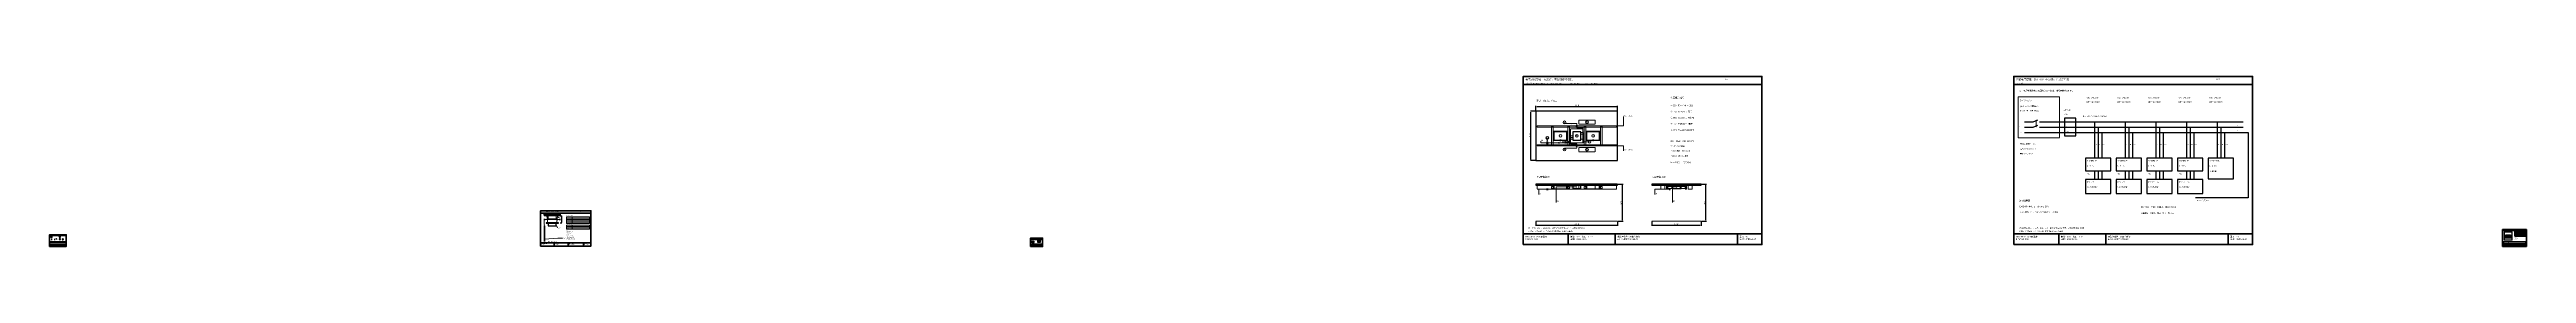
# Model space of a CAD drawing. Header units: millimetres. Extents: x 50 to 612415, y 2 to 4150.
# Drawn here: x 312005 to 372589, y 2 to 4150 of the extents above; entities that cross this region are included whole.
import ezdxf

# ---------------------------------------------------------------- set-up
doc = ezdxf.new("R2010")
doc.units = ezdxf.units.MM
doc.linetypes.add('CENTER', pattern=[5.08, 3.175, -0.635, 0.635, -0.635])
doc.linetypes.add('DASHED', pattern=[1.524, 1.27, -0.254])
for name, color, linetype, lineweight in [('CENTER', 8, 'CENTER', 13), ('DIM', 7, 'Continuous', 13), ('FRAME', 7, 'Continuous', 35), ('HATCH', 8, 'Continuous', 9), ('HIDDEN', 8, 'DASHED', 13), ('NOTE', 7, 'Continuous', 18), ('OUTLINE', 7, 'Continuous', 25)]:
    doc.layers.add(name, color=color, linetype=linetype, lineweight=lineweight)
doc.styles.add('CN', font='Arial Unicode.ttf')
doc.dimstyles.new('D0_5_A2', dxfattribs={"dimtxt": 1.8, "dimasz": 1.1, "dimexe": 0.6, "dimexo": 0.5, "dimgap": 0.4, "dimtad": 1, "dimdsep": 46, "dimtxsty": 'CN', "dimcen": 2.5, "dimclrd": 7, "dimclre": 7, "dimclrt": 7, "dimazin": 3, "dimtfac": 1, "dimtmove": 0, "dimatfit": 3})
doc.dimstyles.new('D10_A2', dxfattribs={"dimtxt": 36, "dimasz": 22, "dimexe": 12, "dimexo": 10, "dimgap": 8, "dimtad": 1, "dimdsep": 46, "dimtxsty": 'CN', "dimcen": 2.5, "dimclrd": 7, "dimclre": 7, "dimclrt": 7, "dimazin": 3, "dimtfac": 1, "dimtmove": 0, "dimatfit": 3})
doc.dimstyles.new('D1_A2', dxfattribs={"dimtxt": 3.6, "dimasz": 2.2, "dimexe": 1.2, "dimexo": 1, "dimgap": 0.8, "dimtad": 1, "dimdsep": 46, "dimtxsty": 'CN', "dimcen": 2.5, "dimclrd": 7, "dimclre": 7, "dimclrt": 7, "dimazin": 3, "dimtfac": 1, "dimtmove": 0, "dimatfit": 3})
doc.dimstyles.new('D1_A3', dxfattribs={"dimtxt": 3.2, "dimasz": 2.2, "dimexe": 1.2, "dimexo": 1, "dimgap": 0.8, "dimtad": 1, "dimdsep": 46, "dimtxsty": 'CN', "dimcen": 2.5, "dimclrd": 7, "dimclre": 7, "dimclrt": 7, "dimazin": 3, "dimtfac": 1, "dimtmove": 0, "dimatfit": 3})
doc.dimstyles.new('D3_A3', dxfattribs={"dimtxt": 9.6, "dimasz": 6.6, "dimexe": 3.6, "dimexo": 3, "dimgap": 2.4, "dimtad": 1, "dimdsep": 46, "dimtxsty": 'CN', "dimcen": 2.5, "dimclrd": 7, "dimclre": 7, "dimclrt": 7, "dimazin": 3, "dimtfac": 1, "dimtmove": 0, "dimatfit": 3})

msp = doc.modelspace()

# ---------------------------------------------------------------- hatches: boundary and pattern name
at = {"layer": 'HATCH'}
h = msp.add_hatch(dxfattribs=at)
h.set_pattern_fill('ANSI31', scale=0.7, angle=45)
h.paths.add_polyline_path([(312322, 174), (312323.5, 174), (312323.5, 190.8), (312332.5, 190.8), (312332.5, 174), (312334, 174), (312334, 192.3), (312322, 192.3)])
h = msp.add_hatch(dxfattribs=at)
h.set_pattern_fill('ANSI31', scale=0.35, angle=45)
h.paths.add_polyline_path([(336024, 108), (336051, 108), (336051, 126), (336024, 126)])
h = msp.add_hatch(dxfattribs=at)
h.set_pattern_fill('ANSI31', scale=0.35, angle=45)
h.paths.add_polyline_path([(336051, 120), (336052, 120), (336052, 122), (336062, 122), (336062, 120), (336063, 120), (336063, 126), (336051, 126)])
h = msp.add_hatch(dxfattribs=at)
h.set_pattern_fill('ANSI31', scale=0.35, angle=45)
h.paths.add_polyline_path([(336063, 108), (336082, 108), (336082, 126), (336063, 126)])

# ---------------------------------------------------------------- linework, layer by layer
at = {"layer": 'CENTER'}
for p, q in [((348640, 2590), (348632.8, 2572)), ((348640, 2530), (348640, 2590)), ((348640, 2590), (348647.2, 2572)), ((348670, 2530), (348940, 2530)), ((348940, 2530), (348915, 2540)), ((348940, 2530), (348915, 2520)), ((349080, 2530), (349105, 2540)), ((349520, 2530), (349080, 2530)), ((349080, 2530), (349105, 2520)), ((349145, 2555), (349164.5, 2562.8)), ((349210, 2555), (349145, 2555)), ((349145, 2555), (349164.5, 2547.2)), ((349210, 2602.5), (349200, 2627.5)), ((349210, 2607.5), (349203.7, 2623.25)), ((349210, 3000), (349235, 3010)), ((349360, 3000), (349210, 3000)), ((349210, 3000), (349235, 2990)), ((349210, 2700), (349210, 2602.5)), ((349210, 2660), (349210, 2607.5)), ((349210, 2602.5), (349220, 2627.5)), ((349210, 2607.5), (349216.3, 2623.25)), ((349210, 2505), (349285, 2505)), ((349285, 2505), (349262.5, 2514)), ((349285, 2505), (349262.5, 2496)), ((349435, 2895), (349457.5, 2904)), ((349510, 2895), (349435, 2895)), ((349435, 2895), (349457.5, 2886)), ((349510, 2817.5), (349500.7, 2794.25)), ((349510, 2740), (349510, 2817.5)), ((349510, 2817.5), (349519.3, 2794.25)), ((349520, 2655), (349510, 2680)), ((349510, 2555), (349575, 2555)), ((349520, 2780), (349520, 2655)), ((349520, 2655), (349530, 2680)), ((349575, 2555), (349555.5, 2562.8)), ((349575, 2555), (349555.5, 2547.2)), ((349210, 2400), (349235, 2410)), ((349360, 2400), (349210, 2400)), ((349210, 2400), (349235, 2390)), ((324100, 661.25), (324110, 478.523)), ((324170, 753.25), (324190, 575.799)), ((324430, 753.25), (324410, 575.799)), ((348360, 620), (350360, 620)), ((351200, 620), (352400, 620)), ((336057, 88), (336057, 129))]:
    msp.add_line(p, q, dxfattribs=at)
for points in [[(349460, 2740), (349510, 2740), (349510, 2895), (349360, 2895), (349360, 2915), (349360, 2944), (349360, 3000), (349060, 3000), (349060, 3030)], [(349460, 2780), (349520, 2780), (349520, 2530), (348640, 2530), (348640, 2650), (348640, 2650)], [(348640, 2530), (348640, 2530), (348670, 2530), (349210, 2530), (349210, 2620), (349260, 2620)], [(349260, 2660), (349210, 2660), (349210, 2555), (349080, 2555), (349050, 2555)], [(349260, 2700), (349210, 2700), (349210, 2505), (349360, 2505), (349360, 2485), (349360, 2456), (349360, 2400), (349060, 2400), (349060, 2370)], [(349460, 2620), (349510, 2620), (349510, 2555), (349640, 2555), (349670, 2555)]]:
    msp.add_lwpolyline(points, dxfattribs=at)
msp.add_circle((336207, 125), 6, dxfattribs=at)
at = {"layer": 'DIM'}
for p, q in [((372105, 284.25), (372105, 259)), ((372137, 284.25), (372137, 274)), ((372171.6, 284.25), (372171.6, 259))]:
    msp.add_line(p, q, dxfattribs=at)
for points in [[(349360, 2944), (350500, 2944), (350500, 3170)], [(348640, 2530), (348480, 2530), (348480, 2570)], [(349360, 2456), (350500, 2456), (350500, 2340)], [(348640, 1402), (348430, 1402), (348430, 1270)], [(349360, 1455), (348860, 1455), (348860, 1080)], [(351630, 1402), (351270, 1402), (351270, 1270)], [(351800, 1455), (351700, 1455), (351700, 1080)], [(324110, 180), (324440, 210), (324550, 210)], [(324400, 530), (324430, 460), (324430, 460)], [(336057, 92), (336086, 81), (336086, 81)], [(336063, 119), (336075, 137), (336075, 137)], [(336063, 105), (336087, 98), (336087, 98)]]:
    msp.add_lwpolyline(points, dxfattribs=at)
for points in [[(324651, 696), (324792, 696), (324792, 729), (324651, 729)], [(324651, 663), (324792, 663), (324792, 696), (324651, 696)], [(324651, 630), (324792, 630), (324792, 663), (324651, 663)], [(324651, 597), (324792, 597), (324792, 630), (324651, 630)], [(324792, 696), (325215, 696), (325215, 729), (324792, 729)], [(324792, 663), (325215, 663), (325215, 696), (324792, 696)], [(324792, 630), (325215, 630), (325215, 663), (324792, 663)], [(324792, 597), (325215, 597), (325215, 630), (324792, 630)], [(312022, 113), (312128, 113), (312128, 124), (312022, 124)], [(312022, 102), (312128, 102), (312128, 113), (312022, 113)], [(312022, 62), (312084, 62), (312084, 72), (312022, 72)], [(312022, 52), (312084, 52), (312084, 62), (312022, 62)], [(312084, 62), (312176, 62), (312176, 72), (312084, 72)], [(312084, 52), (312176, 52), (312176, 62), (312084, 62)], [(312128, 113), (312234, 113), (312234, 124), (312128, 124)], [(312128, 102), (312234, 102), (312234, 113), (312128, 113)], [(312176, 62), (312311, 62), (312311, 72), (312176, 72)], [(312176, 52), (312311, 52), (312311, 62), (312176, 62)], [(312234, 113), (312404, 113), (312404, 124), (312234, 124)], [(312234, 102), (312404, 102), (312404, 113), (312234, 113)], [(312311, 62), (312404, 62), (312404, 72), (312311, 72)], [(312311, 52), (312404, 52), (312404, 62), (312311, 62)], [(324651, 564), (324792, 564), (324792, 597), (324651, 597)], [(324651, 492), (324792, 492), (324792, 525), (324651, 525)], [(324651, 459), (324792, 459), (324792, 492), (324651, 492)], [(324651, 426), (324792, 426), (324792, 459), (324651, 459)], [(324792, 564), (325215, 564), (325215, 597), (324792, 597)], [(324792, 492), (325215, 492), (325215, 525), (324792, 525)], [(324792, 459), (325215, 459), (325215, 492), (324792, 492)], [(324792, 426), (325215, 426), (325215, 459), (324792, 459)], [(336015.5, 176.5), (336044, 176.5), (336044, 182), (336015.5, 182)], [(336015.5, 171), (336044, 171), (336044, 176.5), (336015.5, 176.5)], [(336015.5, 165.5), (336044, 165.5), (336044, 171), (336015.5, 171)], [(336017, 62), (336066, 62), (336066, 67.5), (336017, 67.5)], [(336017, 56.5), (336066, 56.5), (336066, 62), (336017, 62)], [(336017, 51), (336066, 51), (336066, 56.5), (336017, 56.5)], [(336017, 45.5), (336066, 45.5), (336066, 51), (336017, 51)], [(336044, 176.5), (336285.5, 176.5), (336285.5, 182), (336044, 182)], [(336044, 171), (336285.5, 171), (336285.5, 176.5), (336044, 176.5)], [(336044, 165.5), (336285.5, 165.5), (336285.5, 171), (336044, 171)], [(336066, 62), (336150, 62), (336150, 67.5), (336066, 67.5)], [(336066, 56.5), (336150, 56.5), (336150, 62), (336066, 62)], [(336066, 51), (336150, 51), (336150, 56.5), (336066, 56.5)], [(336066, 45.5), (336150, 45.5), (336150, 51), (336066, 51)], [(336150, 62), (336284.5, 62), (336284.5, 67.5), (336150, 67.5)], [(336150, 56.5), (336284.5, 56.5), (336284.5, 62), (336150, 62)], [(336150, 51), (336284.5, 51), (336284.5, 56.5), (336150, 56.5)], [(336150, 45.5), (336284.5, 45.5), (336284.5, 51), (336150, 51)]]:
    msp.add_lwpolyline(points, close=True, dxfattribs=at)
for centre, radius in [((348640, 2530), 5.5), ((348960, 2592.5), 15), ((349360, 2944), 15), ((349360, 2456), 15), ((349360, 2944), 5.5), ((349360, 2456), 5.5), ((349760, 2592.5), 15), ((348640, 1402), 5.5), ((349360, 1455), 5.5), ((351630, 1402), 5.5), ((351800, 1455), 5.5), ((324110, 180), 1.5), ((324400, 530), 1.5), ((336057, 92), 0.25), ((336063, 119), 0.25), ((336063, 105), 0.25)]:
    msp.add_circle(centre, radius, dxfattribs=at)
at = {"layer": 'FRAME'}
for p, q in [((348050, 3950), (353890, 3950)), ((360050, 3950), (365890, 3950)), ((324015, 816), (325245, 816)), ((312005, 272), (312415, 272)), ((312005, 31), (312415, 31)), ((312115, 5), (312115, 31)), ((312230, 5), (312230, 31)), ((312355, 5), (312355, 31)), ((324015, 93), (325245, 93)), ((324345, 15), (324345, 93)), ((324690, 15), (324690, 93)), ((325065, 15), (325065, 93)), ((336002.5, 197.5), (336294.5, 197.5)), ((336002.5, 15.5), (336294.5, 15.5)), ((336057.5, 2.5), (336057.5, 15.5)), ((336115, 2.5), (336115, 15.5)), ((336264.5, 2.5), (336264.5, 15.5)), ((348050, 310), (353890, 310)), ((349150, 50), (349150, 310)), ((350300, 50), (350300, 310)), ((353290, 50), (353290, 310)), ((360050, 310), (365890, 310)), ((361150, 50), (361150, 310)), ((362300, 50), (362300, 310)), ((365290, 50), (365290, 310)), ((372005, 395), (372589, 395)), ((372005, 31), (372589, 31)), ((372115, 5), (372115, 31)), ((372230, 5), (372230, 31)), ((372304, 364), (372577, 364)), ((372304, 348), (372577, 348)), ((372304, 332), (372577, 332)), ((372304, 316), (372577, 316)), ((372304, 300), (372577, 300)), ((372304, 284), (372577, 284)), ((372304, 268), (372577, 268)), ((372408, 252), (372408, 380)), ((372520, 252), (372520, 380)), ((372529, 5), (372529, 31))]:
    msp.add_line(p, q, dxfattribs=at)
for points in [[(348050, 50), (353890, 50), (353890, 4150), (348050, 4150)], [(360050, 50), (365890, 50), (365890, 4150), (360050, 4150)], [(324015, 15), (325245, 15), (325245, 876), (324015, 876)], [(312005, 5), (312415, 5), (312415, 292), (312005, 292)], [(336002.5, 2.5), (336294.5, 2.5), (336294.5, 207.5), (336002.5, 207.5)], [(372005, 5), (372589, 5), (372589, 415), (372005, 415)], [(372028, 67), (372577, 67), (372577, 116), (372028, 116)], [(372304, 252), (372577, 252), (372577, 380), (372304, 380)]]:
    msp.add_lwpolyline(points, close=True, dxfattribs=at)
at = {"layer": 'HIDDEN'}
for p, q in [((360600, 2910), (360600, 3090)), ((312179, 174), (312179, 198)), ((312243, 244.5), (312273, 244.5)), ((312243, 235.5), (312273, 235.5)), ((312243, 190.8), (312273, 190.8)), ((336051, 122), (336063, 122)), ((336054, 108), (336054, 120)), ((336060, 108), (336060, 120)), ((336172, 137), (336247, 137))]:
    msp.add_line(p, q, dxfattribs=at)
for points in [[(360160, 2650), (361170, 2650), (361170, 3650), (360160, 3650)], [(349410, 2985), (349810, 2985), (349810, 3085), (349410, 3085)], [(348388.5, 2915), (350331.5, 2915), (350331.5, 2945), (348388.5, 2945)], [(348388.5, 2455), (350331.5, 2455), (350331.5, 2485), (348388.5, 2485)], [(348740, 2464), (348780, 2464), (348780, 2936), (348740, 2936)], [(348795, 2585), (349125, 2585), (349125, 2815), (348795, 2815)], [(348810, 2600), (349110, 2600), (349110, 2800), (348810, 2800)], [(349140, 2464), (349180, 2464), (349180, 2936), (349140, 2936)], [(349210, 2530), (349510, 2530), (349510, 2870), (349210, 2870)], [(349540, 2464), (349580, 2464), (349580, 2936), (349540, 2936)], [(349595, 2585), (349925, 2585), (349925, 2815), (349595, 2815)], [(349610, 2600), (349910, 2600), (349910, 2800), (349610, 2800)], [(349940, 2464), (349980, 2464), (349980, 2936), (349940, 2936)], [(349410, 2315), (349810, 2315), (349810, 2415), (349410, 2415)], [(348388.5, 1403), (350331.5, 1403), (350331.5, 1500), (348388.5, 1500)], [(348388.5, 1403), (350331.5, 1403), (350331.5, 1500), (348388.5, 1500)], [(348740, 1418), (348780, 1418), (348780, 1468), (348740, 1468)], [(348795, 1406), (349125, 1406), (349125, 1502), (348795, 1502)], [(348810, 1411), (349110, 1411), (349110, 1502), (348810, 1502)], [(349140, 1418), (349180, 1418), (349180, 1468), (349140, 1468)], [(349410, 1403.5), (349810, 1403.5), (349810, 1490), (349410, 1490)], [(349410, 1403.5), (349810, 1403.5), (349810, 1490), (349410, 1490)], [(349540, 1418), (349580, 1418), (349580, 1468), (349540, 1468)], [(349595, 1406), (349925, 1406), (349925, 1502), (349595, 1502)], [(349610, 1411), (349910, 1411), (349910, 1502), (349610, 1502)], [(349940, 1418), (349980, 1418), (349980, 1468), (349940, 1468)], [(351415, 1403.5), (351515, 1403.5), (351515, 1490), (351415, 1490)], [(351555, 1403), (351585, 1403), (351585, 1500), (351555, 1500)], [(351564, 1418), (352036, 1418), (352036, 1468), (351564, 1468)], [(351564, 1418), (352036, 1418), (352036, 1468), (351564, 1468)], [(351564, 1418), (352036, 1418), (352036, 1468), (351564, 1468)], [(351564, 1418), (352036, 1418), (352036, 1468), (351564, 1468)], [(351685, 1406), (351915, 1406), (351915, 1502), (351685, 1502)], [(351685, 1406), (351915, 1406), (351915, 1502), (351685, 1502)], [(351700, 1411), (351900, 1411), (351900, 1502), (351700, 1502)], [(351700, 1411), (351900, 1411), (351900, 1502), (351700, 1502)], [(352015, 1403), (352045, 1403), (352045, 1500), (352015, 1500)], [(352085, 1403.5), (352185, 1403.5), (352185, 1490), (352085, 1490)], [(324110, 660.5), (324490, 660.5), (324490, 662), (324110, 662)], [(324150, 752), (324450, 752), (324450, 754), (324150, 754)], [(324200, 680), (324400, 680), (324400, 750), (324200, 750)], [(312153, 192.5), (312176.4, 192.5), (312176.4, 194), (312153, 194)], [(336054.5, 97.4), (336059.5, 97.4), (336059.5, 100.4), (336054.5, 100.4)], [(336187, 112), (336227, 112), (336227, 152), (336187, 152)], [(372040, 160), (372240, 160), (372240, 360), (372040, 360)], [(372049, 169), (372231, 169), (372231, 351), (372049, 351)], [(372065, 242.5), (372215, 242.5), (372215, 277.5), (372065, 277.5)], [(372083.4, 235.75), (372089.4, 235.75), (372089.4, 284.25), (372083.4, 284.25)], [(372120.6, 235.75), (372121.4, 235.75), (372121.4, 284.25), (372120.6, 284.25)], [(372152.6, 235.75), (372153.4, 235.75), (372153.4, 284.25), (372152.6, 284.25)], [(372189.8, 235.75), (372190.6, 235.75), (372190.6, 284.25), (372189.8, 284.25)], [(372190.6, 235.75), (372196.6, 235.75), (372196.6, 284.25), (372190.6, 284.25)]]:
    msp.add_lwpolyline(points, close=True, dxfattribs=at)
at = {"layer": 'NOTE'}
for centre in [(349060, 3030), (349610, 3035), (348640, 2650), (348960, 2700), (349050, 2555), (349360, 2700), (349670, 2555), (349760, 2700), (349060, 2370), (349610, 2365)]:
    msp.add_circle(centre, 34, dxfattribs=at)
at = {"layer": 'OUTLINE'}
for p, q in [((360310, 3040), (360520, 3040)), ((360520, 3040), (360640, 3090)), ((360680, 3040), (361170, 3040)), ((361170, 3040), (365660, 3040)), ((362020, 3040), (362020, 2160)), ((362770, 3040), (362770, 2160)), ((363520, 3040), (363520, 2160)), ((364270, 3040), (364270, 2160)), ((365020, 3040), (365020, 2160)), ((360310, 2910), (360520, 2910)), ((360310, 2780), (360520, 2780)), ((360520, 2910), (360640, 2960)), ((360520, 2780), (361170, 2780)), ((360680, 2910), (361170, 2910)), ((361170, 2910), (365660, 2910)), ((361170, 2780), (365660, 2780)), ((362110, 2910), (362110, 2160)), ((362200, 2780), (362200, 2160)), ((362860, 2910), (362860, 2160)), ((362950, 2780), (362950, 2160)), ((363610, 2910), (363610, 2160)), ((363700, 2780), (363700, 2160)), ((364360, 2910), (364360, 2160)), ((364450, 2780), (364450, 2160)), ((365110, 2910), (365110, 2160)), ((365200, 2780), (365200, 2160)), ((365630, 2780), (365780, 2780)), ((365780, 2780), (365780, 1190)), ((362020, 1850), (362020, 1640)), ((362110, 1850), (362110, 1640)), ((362200, 1850), (362200, 1640)), ((362770, 1850), (362770, 1640)), ((362860, 1850), (362860, 1640)), ((362950, 1850), (362950, 1640)), ((363520, 1850), (363520, 1640)), ((363610, 1850), (363610, 1640)), ((363700, 1850), (363700, 1640)), ((364270, 1850), (364270, 1640)), ((364360, 1850), (364360, 1640)), ((364450, 1850), (364450, 1640)), ((365780, 1190), (364490, 1190)), ((336172, 152), (336247, 152))]:
    msp.add_line(p, q, dxfattribs=at)
for points in [[(348360, 2100), (350360, 2100), (350360, 3300), (348360, 3300)], [(361290, 2700), (361570, 2700), (361570, 3130), (361290, 3130)], [(348616, 2518.5), (348664, 2518.5), (348664, 2541.5), (348616, 2541.5)], [(349260, 2600), (349460, 2600), (349460, 2800), (349260, 2800)], [(361800, 1850), (362420, 1850), (362420, 2160), (361800, 2160)], [(362550, 1850), (363170, 1850), (363170, 2160), (362550, 2160)], [(363300, 1850), (363920, 1850), (363920, 2160), (363300, 2160)], [(364050, 1850), (364670, 1850), (364670, 2160), (364050, 2160)], [(364800, 1650), (365420, 1650), (365420, 2160), (364800, 2160)], [(348360, 1502), (350360, 1502), (350360, 1520), (348360, 1520)], [(348616, 1397), (348664, 1397), (348664, 1402), (348616, 1402)], [(349260, 1420), (349460, 1420), (349460, 1490), (349260, 1490)], [(351200, 1502), (352400, 1502), (352400, 1520), (351200, 1520)], [(351618.5, 1397), (351641.5, 1397), (351641.5, 1402), (351618.5, 1402)], [(351700, 1420), (351900, 1420), (351900, 1490), (351700, 1490)], [(361800, 1300), (362420, 1300), (362420, 1640), (361800, 1640)], [(362550, 1300), (363170, 1300), (363170, 1640), (362550, 1640)], [(363300, 1300), (363920, 1300), (363920, 1640), (363300, 1640)], [(364050, 1300), (364670, 1300), (364670, 1640), (364050, 1640)], [(324100, 762), (324500, 762), (324500, 780), (324100, 780)], [(324100, 662), (324130, 662), (324130, 663), (324100, 663)], [(324470, 662), (324500, 662), (324500, 663), (324470, 663)], [(312048, 220), (312068, 220), (312068, 240), (312048, 240)], [(312048, 174), (312068, 174), (312068, 176), (312048, 176)], [(312115, 174), (312135, 174), (312135, 176), (312115, 176)], [(312166, 174), (312167.5, 174), (312167.5, 190.8), (312176.5, 190.8), (312176.5, 174), (312178, 174), (312178, 192.3), (312166, 192.3)], [(312243, 234), (312273, 234), (312273, 246), (312243, 246)], [(312243, 174), (312273, 174), (312273, 192.3), (312243, 192.3)], [(312322, 174), (312323.5, 174), (312323.5, 190.8), (312332.5, 190.8), (312332.5, 174), (312334, 174), (312334, 192.3), (312322, 192.3)], [(324109.25, 128.523), (324110.75, 128.523), (324110.75, 508.523), (324109.25, 508.523)], [(324150, 576.549), (324450, 576.549), (324450, 578.549), (324150, 578.549)], [(324200, 504.549), (324400, 504.549), (324400, 574.549), (324200, 574.549)], [(336024, 108), (336082, 108), (336082, 126), (336024, 126)], [(336036, 105), (336076, 105), (336076, 108), (336036, 108)], [(336051, 108), (336063, 108), (336063, 120), (336051, 120)], [(336051, 103.4), (336063, 103.4), (336063, 105), (336051, 105)], [(336052, 97.4), (336062, 97.4), (336062, 103.4), (336052, 103.4)], [(336054, 103.4), (336060, 103.4), (336060, 115.4), (336054, 115.4)], [(336172, 112), (336247, 112), (336247, 152), (336172, 152)], [(372089.4, 231.4), (372094.6, 231.4), (372094.6, 279.9), (372089.4, 279.9)], [(372094.6, 231.4), (372099.8, 231.4), (372099.8, 279.9), (372094.6, 279.9)], [(372099.8, 231.4), (372105, 231.4), (372105, 279.9), (372099.8, 279.9)], [(372105, 231.4), (372110.2, 231.4), (372110.2, 279.9), (372105, 279.9)], [(372110.2, 231.4), (372115.4, 231.4), (372115.4, 279.9), (372110.2, 279.9)], [(372115.4, 231.4), (372120.6, 231.4), (372120.6, 279.9), (372115.4, 279.9)], [(372121.4, 231.4), (372126.6, 231.4), (372126.6, 279.9), (372121.4, 279.9)], [(372126.6, 231.4), (372131.8, 231.4), (372131.8, 279.9), (372126.6, 279.9)], [(372131.8, 231.4), (372137, 231.4), (372137, 279.9), (372131.8, 279.9)], [(372137, 231.4), (372142.2, 231.4), (372142.2, 279.9), (372137, 279.9)], [(372142.2, 231.4), (372147.4, 231.4), (372147.4, 279.9), (372142.2, 279.9)], [(372147.4, 231.4), (372152.6, 231.4), (372152.6, 279.9), (372147.4, 279.9)], [(372153.4, 231.4), (372158.6, 231.4), (372158.6, 282.2), (372153.4, 282.2)], [(372158.6, 231.4), (372163.8, 231.4), (372163.8, 282.2), (372158.6, 282.2)], [(372163.8, 231.4), (372169, 231.4), (372169, 282.2), (372163.8, 282.2)], [(372169, 231.4), (372174.2, 231.4), (372174.2, 282.2), (372169, 282.2)], [(372174.2, 231.4), (372179.4, 231.4), (372179.4, 282.2), (372174.2, 282.2)], [(372179.4, 231.4), (372184.6, 231.4), (372184.6, 282.2), (372179.4, 282.2)], [(372184.6, 231.4), (372189.8, 231.4), (372189.8, 282.2), (372184.6, 282.2)]]:
    msp.add_lwpolyline(points, close=True, dxfattribs=at)
for centre, radius in [((362020, 3040), 7), ((362770, 3040), 7), ((363520, 3040), 7), ((364270, 3040), 7), ((365020, 3040), 7), ((362110, 2910), 7), ((362200, 2780), 7), ((362860, 2910), 7), ((362950, 2780), 7), ((363610, 2910), 7), ((363700, 2780), 7), ((364360, 2910), 7), ((364450, 2780), 7), ((365110, 2910), 7), ((365200, 2780), 7), ((324100, 661.25), 2.65), ((324170, 753.25), 2.65), ((324430, 753.25), 2.65), ((324460, 715), 3.25), ((312058, 230), 3.5), ((324110, 478.523), 2.65), ((324190, 575.799), 2.65), ((324410, 575.799), 2.65), ((336207, 125), 3.3), ((372055, 345), 2), ((372055, 175), 2), ((372225, 345), 2), ((372225, 175), 2)]:
    msp.add_circle(centre, radius, dxfattribs=at)

# ---------------------------------------------------------------- texts
at = {"layer": 'NOTE', "style": 'CN'}
for s, insert, char_height, width, attachment_point in [('电气装配导航｜先定位，再按线路号穿孔', (348100, 4100), 46, 4840, 1), ('本页件 E03/E04/E08    |    装配 A01·P04    |    三维 V06·P11    |    索引 I03·P03', (348120, 3990), 36, 5700, 1), ('装配顺序索引', (351650, 3650), 42, 1950, 1), ('E01', (352990, 4100), 40, 900, 1), ('五路电气原理｜按L / N / PE分线，圆点才相连', (360100, 4100), 46, 4840, 1), ('本页件 ', (360120, 3990), 36, 5700, 1), ('同一电源并联供电；无圆点交叉不相连。接线夹持点见E03。', (360180, 3820), 36, 5520, 1), ('W1：3×1.5mm²', (361830, 3650), 32, 670, 1), ('W2：3×1.5mm²', (362580, 3650), 32, 670, 1), ('W3：3×1.5mm²', (363330, 3650), 32, 670, 1), ('W4：3×1.5mm²', (364080, 3650), 32, 670, 1), ('W5：3×1.5mm²', (364830, 3650), 32, 670, 1), ('E02', (364990, 4100), 40, 900, 1), ('俯视｜X向右，Y向上', (348360, 3580), 40, 2220, 1), ('X4', (349060, 3030), 22, 150, 5), ('PS4', (349610, 3035), 22, 150, 5), ('K03 → E05', (350500, 3210), 31, 1050, 1), ('① E04  P0 → X0 → JB1', (351650, 3460), 36, 2020, 1), ('② E05  W3/W4 → 两门', (351650, 3310), 36, 2020, 1), ('③ E06  W1/W2 → 两木盒', (351650, 3160), 36, 2020, 1), ('L', (360190, 3055), 26, 100, 1), ('未表示已装，核定见NE01', (360200, 3330), 29, 940, 1), ('QF0：≤10A / A型30mA', (360200, 3440), 31, 940, 1), ('现场供电边界', (360200, 3580), 35, 940, 1), ('X0 / C14', (361270, 3350), 33, 460, 1), ('≤10A', (361270, 3240), 29, 430, 1), ('L', (361340, 3070), 24, 140, 1), ('JB1：XL0~5 / XN0~5 / XPE0~6', (361730, 3190), 30, 4000, 1), ('L棕 / N蓝 / PE黄绿', (361830, 3540), 28, 670, 1), ('L棕 / N蓝 / PE黄绿', (362580, 3540), 28, 670, 1), ('L棕 / N蓝 / PE黄绿', (363330, 3540), 28, 670, 1), ('L棕 / N蓝 / PE黄绿', (364080, 3540), 28, 670, 1), ('L棕 / N蓝 / PE黄绿', (364830, 3540), 28, 670, 1), ('L', (365510, 3100), 28, 190, 1), ('X0', (348480, 2610), 31, 1050, 1), ('X5', (348640, 2650), 22, 150, 5), ('PS1', (348960, 2700), 22, 150, 5), ('X1', (349050, 2555), 22, 150, 5), ('JB1', (349360, 2700), 22, 150, 5), ('X2', (349670, 2555), 22, 150, 5), ('PS2', (349760, 2700), 22, 150, 5), ('JB1 中央盒：200×200×70', (351650, 2590), 35, 1980, 1), ('X1~X5 仅安装区', (351650, 2470), 34, 1950, 1), ('④ E02  五路L/N/PE原理', (351650, 3010), 36, 2020, 1), ('⑤ E03  端子/验电/PE检修', (351650, 2860), 36, 2020, 1), ('N', (360190, 2925), 26, 100, 1), ('PE', (360190, 2795), 26, 100, 1), ('现场接地插座 → P0', (360200, 2520), 31, 1030, 1), ('N', (361340, 2940), 24, 140, 1), ('PE', (361340, 2810), 24, 140, 1), ('L1', (362035, 2500), 24, 180, 1), ('N1', (362125, 2500), 24, 180, 1), ('PE1', (362215, 2500), 24, 180, 1), ('L2', (362785, 2500), 24, 180, 1), ('N2', (362875, 2500), 24, 180, 1), ('PE2', (362965, 2500), 24, 180, 1), ('L3', (363535, 2500), 24, 180, 1), ('N3', (363625, 2500), 24, 180, 1), ('PE3', (363715, 2500), 24, 180, 1), ('L4', (364285, 2500), 24, 180, 1), ('N4', (364375, 2500), 24, 180, 1), ('PE4', (364465, 2500), 24, 180, 1), ('L5', (365035, 2500), 24, 180, 1), ('N5', (365125, 2500), 24, 180, 1), ('PE5', (365215, 2500), 24, 180, 1), ('N', (365510, 2970), 28, 190, 1), ('PE', (365510, 2840), 28, 190, 1), ('X3', (349060, 2370), 22, 150, 5), ('PS3', (349610, 2365), 22, 150, 5), ('K02 → E05', (350500, 2380), 31, 1050, 1), ('短注NE编号 → 电气说明', (351650, 2070), 32, 1950, 1), ('PS1/2 桌面三位+3USB', (351650, 2350), 34, 1950, 1), ('PS3/4 门内八位排插', (351650, 2230), 34, 1950, 1), ('成品C13线 3×1.5mm²', (360200, 2400), 30, 1030, 1), ('完整原线，NE02', (360200, 2280), 30, 1030, 1), ('X1 固定插座', (361840, 2110), 31, 570, 1), ('L   N   PE', (361840, 1990), 28, 570, 1), ('X2 固定插座', (362590, 2110), 31, 570, 1), ('L   N   PE', (362590, 1990), 28, 570, 1), ('X3 固定插座', (363340, 2110), 31, 570, 1), ('L   N   PE', (363340, 1990), 28, 570, 1), ('X4 固定插座', (364090, 2110), 31, 570, 1), ('L   N   PE', (364090, 1990), 28, 570, 1), ('X5 安全五孔', (364840, 2110), 31, 570, 1), ('直接端接', (364840, 1850), 30, 570, 1), ('L   N   PE', (364840, 1980), 28, 570, 1), ('正视安装投影', (348360, 1720), 40, 2200, 1), ('X0', (348430, 1310), 31, 1050, 1), ('右视安装投影', (351200, 1720), 40, 2200, 1), ('X0', (351270, 1310), 31, 1050, 1), ('插接', (361840, 1780), 24, 570, 1), ('U1 原装线/插头', (361840, 1470), 28, 570, 1), ('PS1 左桌面', (361840, 1590), 30, 570, 1), ('插接', (362590, 1780), 24, 570, 1), ('U2 原装线/插头', (362590, 1470), 28, 570, 1), ('PS2 右桌面', (362590, 1590), 30, 570, 1), ('插接', (363340, 1780), 24, 570, 1), ('U3 原装线/插头', (363340, 1470), 28, 570, 1), ('PS3 近门八位', (363340, 1590), 30, 570, 1), ('插接', (364090, 1780), 24, 570, 1), ('U4 原装线/插头', (364090, 1470), 28, 570, 1), ('PS4 远门八位', (364090, 1590), 30, 570, 1), ('S10F 中央检修服务位 · 成品索长度、独立锚点及实体行程', (324030, 861), 13.8, 930, 1), ('本页件 S10A/S10B/S10C/H23 等    |    装配 A04·P17    |    三维 A02·P05 / V04·P09    |    索引 I01·P01 / I02·P02', (324036, 828), 8.4, 1188, 1), ('PE0', (324470, 725), 9.6, 120, 1), ('载板吊线锚点｜全局XYZ', (324651, 759), 11.1, 564, 1), ('移动1', (324657, 624), 9.6, 129, 1), ('锚点', (324657, 723), 9.6, 129, 1), ('固定1', (324657, 690), 9.6, 129, 1), ('固定2', (324657, 657), 9.6, 129, 1), ('位置', (324798, 723), 9.6, 411, 1), ('850 / 470 / 873.25', (324798, 690), 9.6, 411, 1), ('890 / 490 / 871.25', (324798, 624), 9.6, 411, 1), ('1150 / 730 / 873.25', (324798, 657), 9.6, 411, 1), ('S10F', (324975, 861), 12, 270, 1), ('JB1', (348860, 1120), 31, 1050, 1), ('JB1', (351700, 1120), 31, 1050, 1), ('总电流预算', (360180, 1140), 38, 2700, 1), ('I_allow取最弱器件；不得相加排插标称功率。NE01', (360180, 860), 30, 2810, 1), ('I1+I2+I3+I4+I5 ≤ I_allow ≤ 10A', (360180, 1000), 38, 2780, 1), ('四排插各用独立固定插座。拔P0、验无电。', (363160, 830), 31, 2630, 1), ('PE不断开；严禁N-PE跨接。NE03 / NE05', (363160, 980), 33, 2630, 1), ('PE6 → 专用PE0', (364510, 1140), 30, 1220, 1), ('HW73005-L2000体验桌\\P制作深化 R03', (312010, 26), 3.2, 100, 1), ('S10D 补强片 / S10E 锁接收座 · 成型三视与接触剖面', (312010, 287), 4.6, 310, 1), ('本页件 S10D/S10E    |    装配 A08·P35    |    三维 V04·P09 / V07·P12    |    索引 I01·P01', (312012, 276), 2.8, 396, 1), ('锁舌搭接10.4；焊缝与漆膜避扫掠区；先试扣再批量', (312022, 45), 3.2, 223, 1), ('先焊M5母；盖1.5 + 盘1 + 片2；SSC-M5-8啮合3.5', (312022, 96), 3.2, 382, 1), ('S10D安装｜φ7 H11居中', (312022, 134), 3.7, 382, 1), ('S10E锁座安装', (312022, 82), 3.7, 382, 1), ('座', (312024, 70), 3.2, 58, 1), ('孔心X', (312024, 122), 3.2, 102, 1), ('近 / 远', (312024, 60), 3.2, 58, 1), ('840 / 1160', (312024, 111), 3.2, 102, 1), ('S10D 20×20×T2补强片 ×4', (312036, 267), 3.2, 165, 1), ('俯视 / φ7 H11', (312048, 208), 3.2, 150, 1), ('正视', (312048, 162), 3.2, 150, 1), ('X', (312086, 70), 3.2, 88, 1), ('985..1015', (312086, 60), 3.2, 88, 1), ('右视', (312115, 162), 3.2, 150, 1), ('单位：mm    比例：1:1\\P日期：2026-10-01', (312120, 26), 3.2, 105, 1), ('450 / 750', (312130, 111), 3.2, 102, 1), ('孔心Y', (312130, 122), 3.2, 102, 1), ('锁舌/座剖面：间隙0.2\\PC腹板外侧净1', (312145, 163), 3.2, 93, 1), ('Y', (312178, 70), 3.2, 131, 1), ('342..354 / 846..858', (312178, 60), 3.2, 131, 1), ('S10E T1.5锁接收槽形座 ×2', (312228, 267), 3.2, 173, 1), ('成型深化稿 · 未生产放行\\P未注外观工艺参照样板', (312235, 26), 3.2, 115, 1), ('底Z783；顶Z785', (312236, 111), 3.2, 166, 1), ('高程', (312236, 122), 3.2, 166, 1), ('俯视', (312243, 222), 3.2, 150, 1), ('正视', (312243, 162), 3.2, 150, 1), ('接收面Z', (312313, 70), 3.2, 89, 1), ('801.3', (312313, 60), 3.2, 89, 1), ('右视 / 截面', (312322, 148), 3.2, 150, 1), ('S10DE', (312325, 287), 4, 90, 1), ('图页：42\\P签核：待实际签核', (312360, 26), 3.2, 55, 1), ('HW73005-L2000体验桌\\P制作深化 R03', (324030, 78), 9.6, 300, 1), ('右视服务位 / 省略框架；虚线为闭合位置', (324180, 133), 9.6, 600, 1), ('单位：mm    比例：1:3\\P日期：2026-10-01', (324360, 78), 9.6, 315, 1), ('S10B + 分线盒\\P下放175.45', (324430, 472), 9.6, 270, 1), ('S10A竖挂Y410\\P最低边Z248.52', (324550, 222), 9.6, 270, 1), ('托住载板缓降；禁止跌落', (324651, 327), 9.6, 564, 1), ('维护线余量≥250起试；PE不承重', (324651, 192), 9.6, 564, 1), ('操作', (324651, 396), 11.1, 564, 1), ('盖转竖，移至Y410挂住', (324651, 348), 9.6, 564, 1), ('先断电，双手托盖松防脱件', (324651, 369), 9.6, 564, 1), ('盖吊线锚点｜全局XYZ', (324651, 555), 11.1, 564, 1), ('载板下放175.45', (324651, 306), 9.6, 564, 1), ('载板底Z696.55；箱底Z624.55', (324651, 216), 9.6, 564, 1), ('H23孔心距183，按实物核', (324651, 285), 9.6, 564, 1), ('H23共4索；H24每端M4×16', (324651, 240), 9.6, 564, 1), ('移动2', (324657, 591), 9.6, 129, 1), ('锚点', (324657, 519), 9.6, 129, 1), ('固定', (324657, 486), 9.6, 129, 1), ('闭合移动', (324657, 453), 9.6, 129, 1), ('成型深化稿 · 未生产放行\\P未注外观工艺参照样板', (324705, 78), 9.6, 345, 1), ('位置', (324798, 519), 9.6, 411, 1), ('860/1140；400；781.25', (324798, 486), 9.6, 411, 1), ('860/1140；440；779.75', (324798, 453), 9.6, 411, 1), ('1110 / 710 / 871.25', (324798, 591), 9.6, 411, 1), ('图页：16\\P签核：待实际签核', (325080, 78), 9.6, 165, 1), ('HW73005-L2000体验桌\\P制作深化 R03', (336005, 13), 1.8, 50, 1), ('D01 桌面可拆固定 · M6嵌件节点、工具柱及拆卸顺序', (336005, 205), 2.3, 242, 1), ('本页件 W01/S09B/H09    |    装配 A03·P18    |    三维 A02·P05 / V02·P06    |    索引 I01·P01 / I02·P02', (336006, 199.5), 1.8, 285, 1), ('八点M6位置｜桌面左下角为原点', (336015.5, 187), 2.05, 270, 1), ('Y', (336016.5, 170), 1.8, 26.5, 1), ('X', (336016.5, 175.5), 1.8, 26.5, 1), ('轴', (336016.5, 181), 1.8, 26.5, 1), ('4 盒与电器留钢架；禁止电线牵挂', (336017, 26), 1.8, 267.5, 1), ('拆卸 / 复装', (336017, 41), 2.05, 267.5, 1), ('3 卸8枚M6，两人平托提走木面', (336017, 29.5), 1.8, 267.5, 1), ('5 对齐嵌件，先手旋再交替紧固', (336017, 22.5), 1.8, 267.5, 1), ('2 开两检修门，露出8条工具柱', (336017, 33), 1.8, 267.5, 1), ('盲孔与紧固控制', (336017, 72.5), 2.05, 267.5, 1), ('1 断总电，移设备及穿孔线', (336017, 36.5), 1.8, 267.5, 1), ('项目', (336018, 66.5), 1.8, 47, 1), ('预钻孔', (336018, 55.5), 1.8, 47, 1), ('螺钉', (336018, 50), 1.8, 47, 1), ('嵌件', (336018, 61), 1.8, 47, 1), ('固定节点剖面 2:1 / 木面上表面Z900', (336020, 80), 1.8, 123.5, 1), ('坐标', (336045, 181), 1.8, 239.5, 1), ('328 / 872', (336045, 170), 1.8, 239.5, 1), ('580 / 850 / 1150 / 1420', (336045, 175.5), 1.8, 239.5, 1), ('单位：mm    比例：2:1\\P日期：2026-10-01', (336060, 13), 1.8, 52.5, 1), ('尺寸', (336067, 66.5), 1.8, 82, 1), ('φ10起试；深≤14', (336067, 55.5), 1.8, 82, 1), ('M6×12；外φ12', (336067, 61), 1.8, 82, 1), ('M6×12 + 平垫1.6', (336067, 50), 1.8, 82, 1), ('M6木嵌件 外φ12×长12', (336075, 139), 1.8, 45, 1), ('φ12工具柱，向下到原检修口', (336086, 83), 1.8, 45, 1), ('耳T3 + 平垫T1.6 + M6×12', (336087, 100), 1.8, 45, 1), ('成型深化稿 · 未生产放行\\P未注外观工艺参照样板', (336117.5, 13), 1.8, 144.5, 1), ('底面盲装，顶Z894', (336151, 61), 1.8, 132.5, 1), ('控制要求', (336151, 66.5), 1.8, 132.5, 1), ('穿耳3；名义旋入7.4', (336151, 50), 1.8, 132.5, 1), ('同板试钻；面层余厚≥4', (336151, 55.5), 1.8, 132.5, 1), ('Y328孔心→门边Y340为12，工具净6', (336172, 100), 1.8, 113.5, 1), ('近侧局部俯视 / 圈为φ12工具包络', (336172, 160), 1.8, 110, 1), ('D01', (336249.5, 205), 2, 45, 1), ('图页：15\\P签核：待实际签核', (336267, 13), 1.8, 27.5, 1), ('HW73005-L2000体验桌\\P制作深化 R03', (348100, 260), 36, 1000, 1), ('统一XYZ；孔号K、线路W/U、设备X/PS/JB分别反查。型号未知项见NE11。', (348180, 470), 30, 5550, 1), ('实线孔＝尺寸已定；×?＝待核开孔；虚线路径不代表实装通过。', (348180, 390), 28, 5550, 1), ('单位：mm    比例：1:10\\P日期：2026-10-01', (349200, 260), 36, 1050, 1), ('成型深化稿 · 未生产放行\\P未注外观工艺参照样板', (350350, 260), 36, 2890, 1), ('图页：43\\P签核：待实际签核', (353340, 260), 36, 550, 1), ('HW73005-L2000体验桌\\P制作深化 R03', (360100, 260), 36, 1000, 1), ('线号两端永久标记；保护、负载、认证、绝缘和PE实测后签核。完整条文NE01~NE06。', (360180, 470), 30, 5550, 1), ('实线孔＝尺寸已定；×?＝待核开孔；虚线路径不代表实装通过。', (360180, 390), 28, 5550, 1), ('单位：mm    比例：1:10\\P日期：2026-10-01', (361200, 260), 36, 1050, 1), ('成型深化稿 · 未生产放行\\P未注外观工艺参照样板', (362350, 260), 36, 2890, 1), ('图页：44\\P签核：待实际签核', (365340, 260), 36, 550, 1), ('HW73005-L2000体验桌\\P制作深化 R03', (372010, 26), 3.6, 100, 1), ('中央端子装配｜从端子编号找到支路与检修步骤', (372010, 410), 4.6, 484, 1), ('本页件 E06/E11/E12/E13 等    |    装配 A01·P04    |    三维 V08·P13 / V09·P14    |    索引 I03·P03', (372012, 399), 3.6, 570, 1), ('载板下放175.45；盖索孔心距183，服务位见S10F；活动线额外余量初设≥250，按全程首件核。', (372018, 47), 3, 555, 1), ('实线孔＝尺寸已定；×?＝待核开孔；虚线路径不代表实装通过。', (372018, 39), 2.8, 555, 1), ('①停负载拔P0挂牌  →  ②验无电  →  ③确认两防坠后下放', (372034, 96), 3.3, 534, 1), ('④线不受拉再维修  →  ⑤验PE/绝缘/极性/全运动  →  ⑥核保护与负载后送电', (372034, 82), 3.3, 534, 1), ('六步检修｜NE06全文逐项执行', (372034, 110), 3.7, 534, 1), ('Z：内板862 → 轨顶854.5 → 端子821.6', (372036, 151), 3.1, 257, 1), ('距盒外盖21.6，内盖真实净距待核。NE11', (372036, 139), 3, 257, 1), ('箱盖隐藏｜XY定位，操作面朝下', (372036, 379), 3.8, 249, 1), ('端挡2只、隔板3只；虚框只表占宽。', (372036, 127), 3, 257, 1), ('6只       6只       7只', (372047, 306), 3, 189, 1), ('150轨；装件113.2；两端余18.4', (372047, 186), 3, 198, 1), ('L灰 → N蓝 → PE黄绿', (372047, 320), 3.2, 192, 1), ('内板1557HPL / 182×182×2.05', (372048, 332), 3.1, 183, 1), ('XL0~5', (372091, 255), 2.8, 43, 1), ('0', (372091, 292), 2.5, 5, 1), ('1', (372096.2, 292), 2.5, 5, 1), ('2', (372101.4, 292), 2.5, 5, 1), ('3', (372106.6, 292), 2.5, 5, 1), ('4', (372111.8, 292), 2.5, 5, 1), ('5', (372117, 292), 2.5, 5, 1), ('单位：mm    比例：1:1\\P日期：2026-10-01', (372120, 26), 3.6, 105, 1), ('XN0~5', (372123, 270), 2.8, 43, 1), ('0', (372123, 292), 2.5, 5, 1), ('1', (372128.2, 292), 2.5, 5, 1), ('2', (372133.4, 292), 2.5, 5, 1), ('3', (372138.6, 292), 2.5, 5, 1), ('4', (372143.8, 292), 2.5, 5, 1), ('5', (372149, 292), 2.5, 5, 1), ('0', (372155, 292), 2.5, 5, 1), ('XPE0~6', (372157.6, 255), 2.8, 43, 1), ('1', (372160.2, 292), 2.5, 5, 1), ('2', (372165.4, 292), 2.5, 5, 1), ('3', (372170.6, 292), 2.5, 5, 1), ('4', (372175.8, 292), 2.5, 5, 1), ('5', (372181, 292), 2.5, 5, 1), ('6', (372186.2, 292), 2.5, 5, 1), ('成型深化稿 · 未生产放行\\P未注外观工艺参照样板', (372235, 26), 3.6, 289, 1), ('一夹一线；剥线10~12；端头冷压。NE03', (372304, 210), 3.2, 273, 1), ('PE6→PE0→焊组；另3梁/两门各→焊组', (372304, 176), 3.1, 273, 1), ('E21：盖/载板另两条2.5，独立回PE0', (372304, 162), 3.2, 273, 1), ('K40/41两门、K42盖、K43载板：φ4.5', (372304, 148), 3.2, 273, 1), ('PE不借铰链/漆面，不承担吊重。NE05/12', (372304, 134), 3.2, 273, 1), ('PE使用接地脚和连续导轨，不跨N。', (372304, 224), 3.3, 273, 1), ('L / N各一根2002-406六连桥', (372304, 238), 3.6, 273, 1), ('E16：七条框架/两门保护线', (372304, 190), 3.6, 273, 1), ('XL0 / XN0 / XPE0', (372306, 361), 3, 100, 1), ('XL1 / XN1 / XPE1', (372306, 345), 3, 100, 1), ('XL2 / XN2 / XPE2', (372306, 329), 3, 100, 1), ('XL3 / XN3 / XPE3', (372306, 313), 3, 100, 1), ('XL4 / XN4 / XPE4', (372306, 297), 3, 100, 1), ('XL5 / XN5 / XPE5', (372306, 281), 3, 100, 1), ('XPE6', (372306, 265), 3, 100, 1), ('端子', (372306, 377), 3, 100, 1), ('X0：L / N / PE', (372410, 361), 3, 108, 1), ('X1 → PS1左桌面', (372410, 345), 3, 108, 1), ('X2 → PS2右桌面', (372410, 329), 3, 108, 1), ('X3 → PS3近门', (372410, 313), 3, 108, 1), ('X4 → PS4远门', (372410, 297), 3, 108, 1), ('X5安全五孔', (372410, 281), 3, 108, 1), ('接到哪里', (372410, 377), 3, 108, 1), ('专用PE0 → 钢架', (372410, 265), 3, 108, 1), ('E03', (372499, 410), 4, 90, 1), ('W00', (372522, 361), 3, 53, 1), ('W1', (372522, 345), 3, 53, 1), ('W2', (372522, 329), 3, 53, 1), ('W3', (372522, 313), 3, 53, 1), ('W4', (372522, 297), 3, 53, 1), ('W5', (372522, 281), 3, 53, 1), ('线束', (372522, 377), 3, 53, 1), ('PE6：2.5', (372522, 265), 3, 53, 1), ('图页：45\\P签核：待实际签核', (372534, 26), 3.6, 55, 1)]:
    msp.add_mtext(s, dxfattribs=dict(at, insert=insert, char_height=char_height, width=width, attachment_point=attachment_point))

# ---------------------------------------------------------------- dimensions: what is measured, and where the dimension line sits
at = {"layer": 'DIM'}
for base, p1, p2, dimstyle in [((348240, 2100), (348360, 2100), (348360, 3300), 'D10_A2'), ((350480, 620), (350360, 620), (350360, 1520), 'D10_A2'), ((352520, 620), (352400, 620), (352400, 1520), 'D10_A2'), ((324535, 578.549), (324490, 578.549), (324490, 754), 'D3_A3'), ((312038, 220), (312048, 220), (312048, 240), 'D1_A3'), ((312346, 174), (312334, 174), (312334, 192.3), 'D1_A3'), ((336019, 108), (336024, 108), (336024, 126), 'D0_5_A2'), ((336092, 120), (336082, 120), (336082, 126), 'D0_5_A2'), ((336087, 108), (336082, 108), (336082, 120), 'D0_5_A2'), ((336214, 125), (336207, 125), (336207, 137), 'D0_5_A2')]:
    msp.add_linear_dim(base=base, p1=p1, p2=p2, angle=90, dimstyle=dimstyle, dxfattribs=at).render()
for base, p1, p2, dimstyle in [((348360, 3420), (348360, 3300), (350360, 3300), 'D10_A2'), ((324100, 786), (324100, 762), (324500, 762), 'D3_A3'), ((348360, 520), (348360, 620), (350360, 620), 'D10_A2'), ((351200, 520), (351200, 620), (352400, 620), 'D10_A2'), ((312048, 249), (312048, 240), (312068, 240), 'D1_A3'), ((312243, 257), (312243, 246), (312273, 246), 'D1_A3'), ((312322, 163), (312322, 174), (312334, 174), 'D1_A3'), ((372049, 361), (372049, 351), (372231, 351), 'D1_A2'), ((372065, 217.5), (372065, 242.5), (372215, 242.5), 'D1_A2')]:
    msp.add_linear_dim(base=base, p1=p1, p2=p2, dimstyle=dimstyle, dxfattribs=at).render()

doc.saveas('drawing.dxf')
